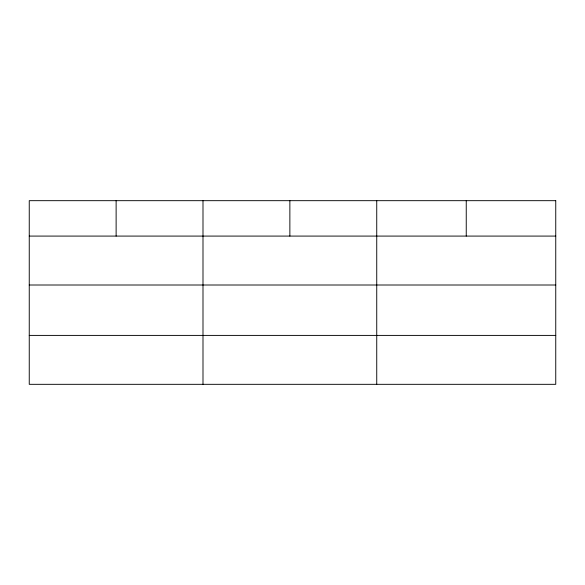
<?xml version="1.0" encoding="UTF-8"?>
<svg xmlns="http://www.w3.org/2000/svg" width="585" height="585" viewBox="0 0 585 585"><rect width="100%" height="100%" fill="white"/><g stroke="black" fill="none" stroke-linecap="round" stroke-linejoin="round"><path stroke-width="0.88" d="M29.25 236.084L555.75 236.084M29.25 285.005L555.75 285.005M29.25 335.402L555.75 335.402M466.245 200.677L466.245 236.084M376.74 200.677L376.74 384.323M289.867 200.677L289.867 236.084M202.995 200.677L202.995 384.323M116.123 200.677L116.123 236.084M555.75 200.677L29.25 200.677L29.25 384.323L555.75 384.323L555.75 200.677"/></g></svg>
